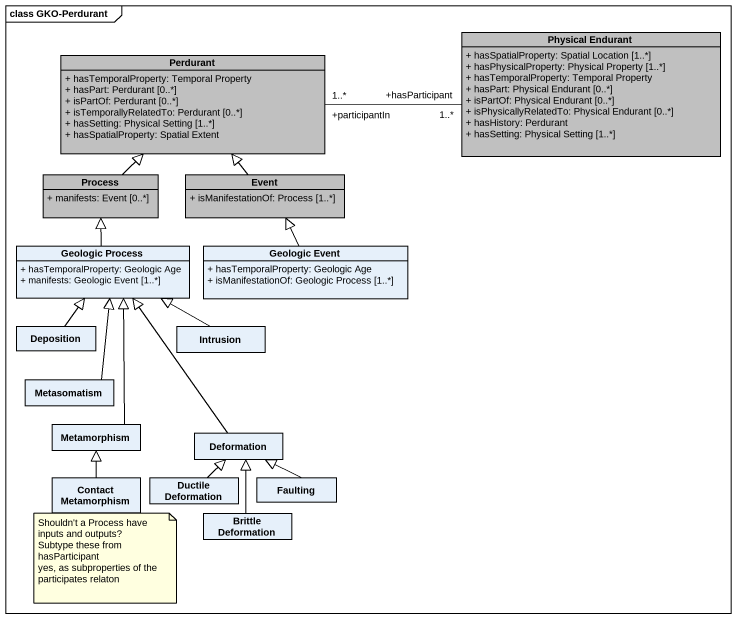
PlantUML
@startuml
mainframe class GKO-Perdurant
hide circle
hide empty members
skinparam classAttributeIconSize 0
class "Physical Endurant" as Physical_Endurant #C0C0C0 {
  + hasSpatialProperty: Spatial Location [1..*]
  + hasPhysicalProperty: Physical Property [1..*]
  + hasTemporalProperty: Temporal Property
  + hasPart: Physical Endurant [0..*]
  + isPartOf: Physical Endurant [0..*]
  + isPhysicallyRelatedTo: Physical Endurant [0..*]
  + hasHistory: Perdurant
  + hasSetting: Physical Setting [1..*]
}
class Perdurant #C0C0C0 {
  + hasTemporalProperty: Temporal Property
  + hasPart: Perdurant [0..*]
  + isPartOf: Perdurant [0..*]
  + isTemporallyRelatedTo: Perdurant [0..*]
  + hasSetting: Physical Setting [1..*]
  + hasSpatialProperty: Spatial Extent
}
class "Process" as Process_ #C0C0C0 {
  + manifests: Event [0..*]
}
class Event #C0C0C0 {
  + isManifestationOf: Process [1..*]
}
class "Geologic Process" as Geologic_Process {
  + hasTemporalProperty: Geologic Age
  + manifests: Geologic Event [1..*]
}
class "Geologic Event" as Geologic_Event {
  + hasTemporalProperty: Geologic Age
  + isManifestationOf: Geologic Process [1..*]
}
class Deposition
class Intrusion
class Metasomatism
class Metamorphism
class Deformation
class "Contact Metamorphism" as Contact_Metamorphism
class "Ductile Deformation" as Ductile_Deformation
class "Brittle Deformation" as Brittle_Deformation
class Faulting
Physical_Endurant "+hasParticipant\n1..*" -left- "+participantIn\n1..*" Perdurant
Process_ -up-|> Perdurant
Event -up-|> Perdurant
Geologic_Process -up-|> Process_
Geologic_Event -up-|> Event
Deposition -up-|> Geologic_Process
Intrusion -left-|> Geologic_Process
Metasomatism -up-|> Geologic_Process
Metamorphism -up-|> Geologic_Process
Deformation -up-|> Geologic_Process
Contact_Metamorphism -up-|> Metamorphism
Ductile_Deformation -up-|> Deformation
Brittle_Deformation -up-|> Deformation
Faulting -up-|> Deformation
note as N1
  Shouldn't a Process have inputs and outputs?
  Subtype these from hasParticipant
  yes, as subproperties of the participates relaton
end note
@enduml
